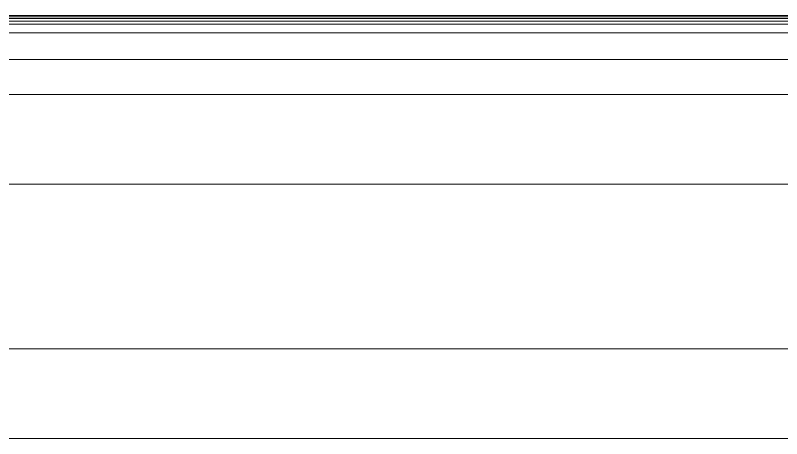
# Model space of a CAD drawing. Header units: inches. Extents: x -605 to 2991212, y -2872845 to 0.
# Drawn here: x 2451316 to 2452185, y -2712947 to -2712467 of the extents above; entities that cross this region are included whole.
import ezdxf

# ---------------------------------------------------------------- set-up
doc = ezdxf.new("R2010")
doc.units = ezdxf.units.IN
doc.header["$LTSCALE"] = 600
doc.header["$MEASUREMENT"] = 0
doc.layers.add('PV_STEEL LINE', color=7, linetype='Continuous', lineweight=0)
doc.layers.add('SnT-ROAD', color=25, linetype='Continuous')

# ---------------------------------------------------------------- blocks, each defined once
blk = doc.blocks.new('*U1330')
at = {"color": 7, "linetype": 'Continuous', "lineweight": 15}
for p, q in [((688525.58, -227652.88), (684535.58, -227652.88)), ((688400.58, -227692.88), (684660.58, -227692.88)), ((684582.58, -227794.16), (688478.58, -227794.16)), ((688483.58, -227981.08), (684577.58, -227981.08)), ((684577.58, -228082.68), (688483.58, -228082.68))]:
    blk.add_line(p, q, dxfattribs=at)
at = {"layer": 'PV_STEEL LINE', "color": 250, "linetype": 'ByBlock'}
for p, q in [((684538.58, -227603.01), (688522.58, -227603.01)), ((684538.58, -227623.01), (688522.58, -227623.01))]:
    blk.add_line(p, q, dxfattribs=at)
at = {"layer": 'PV_STEEL LINE', "color": 252, "linetype": 'ByBlock'}
for p, q in [((684538.58, -227604.72), (688522.58, -227604.72)), ((684538.58, -227606.43), (688522.58, -227606.43)), ((684538.58, -227609.65), (688522.58, -227609.65)), ((684538.58, -227613.01), (688522.58, -227613.01))]:
    blk.add_line(p, q, dxfattribs=at)
blk = doc.blocks.new('GGG')
at = {"layer": 'PV_STEEL LINE', "linetype": 'ByBlock'}
blk.add_blockref('*U1330', (1930237.58, -2013824.89), dxfattribs=at)

msp = doc.modelspace()

# ---------------------------------------------------------------- block references
at = {"layer": 'SnT-ROAD', "color": 1, "linetype": 'ByBlock'}
msp.add_blockref('GGG', (-164217.58, -471039.46), dxfattribs=at)

doc.saveas('drawing.dxf')
